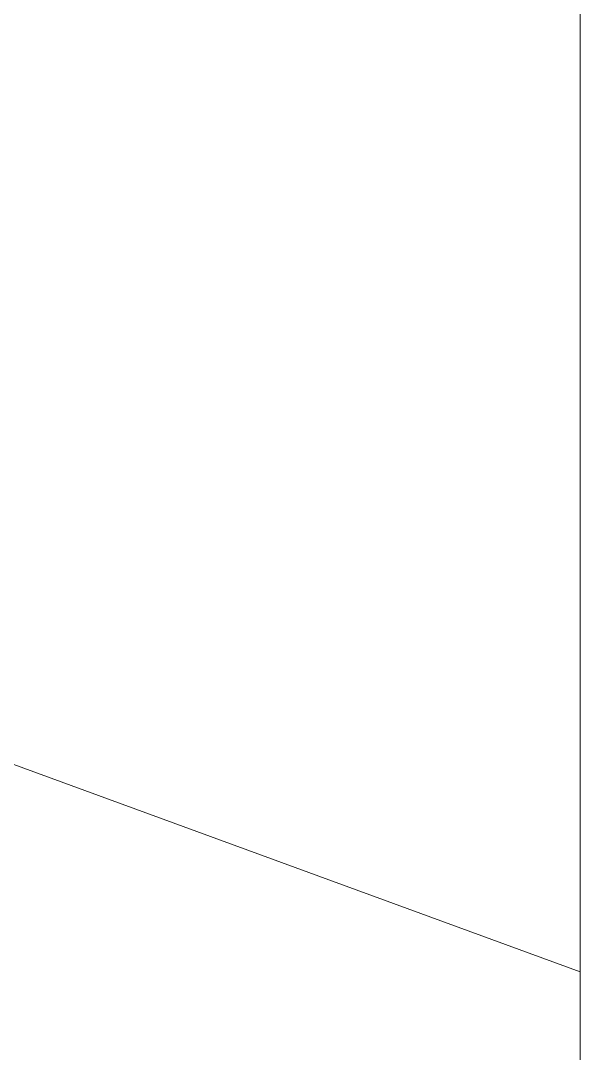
# Model space of a CAD drawing. Header units: millimetres. Extents: x -177800 to -26107, y -132450 to -18386.
# Drawn here: x -165999.656 to -165999.372, y -125511.329 to -125510.805 of the extents above; entities that cross this region are included whole.
import ezdxf

# ---------------------------------------------------------------- set-up
doc = ezdxf.new("R2010")
doc.units = ezdxf.units.MM
doc.layers.add('0-1', color=7, linetype='Continuous', lineweight=5)
doc.layers.add('A-_GENM----_M', color=6, linetype='Continuous', lineweight=9, true_color=0xff00ff)

# ---------------------------------------------------------------- blocks, each defined once
blk = doc.blocks.new('IDA - Toilet Partition - Corner - 950Lx700Width-4450347-BLK 2 UPPER ROOF PLAN')
at = {"layer": 'A-_GENM----_M', "flags": 128}
blk.add_lwpolyline([(918.00201, 1784.78635), (918.33606, 1785.51321), (918.64078, 1786.25284), (918.91428, 1787)], dxfattribs=at)
blk = doc.blocks.new('IDA - Toilet Partition - Corner - 950Lx700Width-4450346-BLK 2 UPPER ROOF PLAN')
at = {"layer": 'A-_GENM----_M'}
blk.add_line((3, 1787), (100, 1787), dxfattribs=at)
at = {"layer": 'A-_GENM----_M', "flags": 128}
blk.add_lwpolyline([(18.00201, 1784.78635), (18.33606, 1785.51321), (18.64078, 1786.25284), (18.91428, 1787)], dxfattribs=at)
blk = doc.blocks.new('1599_DB_A_BLK3_1STGD_R21_rvt-1-BLK 2 UPPER ROOF PLAN')
at = {"layer": 'A-_GENM----_M', "rotation": 269.9999999999996}
for name, p in [('IDA - Toilet Partition - Corner - 950Lx700Width-4450347-BLK 2 UPPER ROOF PLAN', (-167786.3719, -124592.37346)), ('IDA - Toilet Partition - Corner - 950Lx700Width-4450346-BLK 2 UPPER ROOF PLAN', (-167786.3719, -125492.37346))]:
    blk.add_blockref(name, p, dxfattribs=at)

msp = doc.modelspace()

# ---------------------------------------------------------------- block references
at = {"layer": '0-1'}
msp.add_blockref('1599_DB_A_BLK3_1STGD_R21_rvt-1-BLK 2 UPPER ROOF PLAN', (0, 0), dxfattribs=at)

doc.saveas('drawing.dxf')
